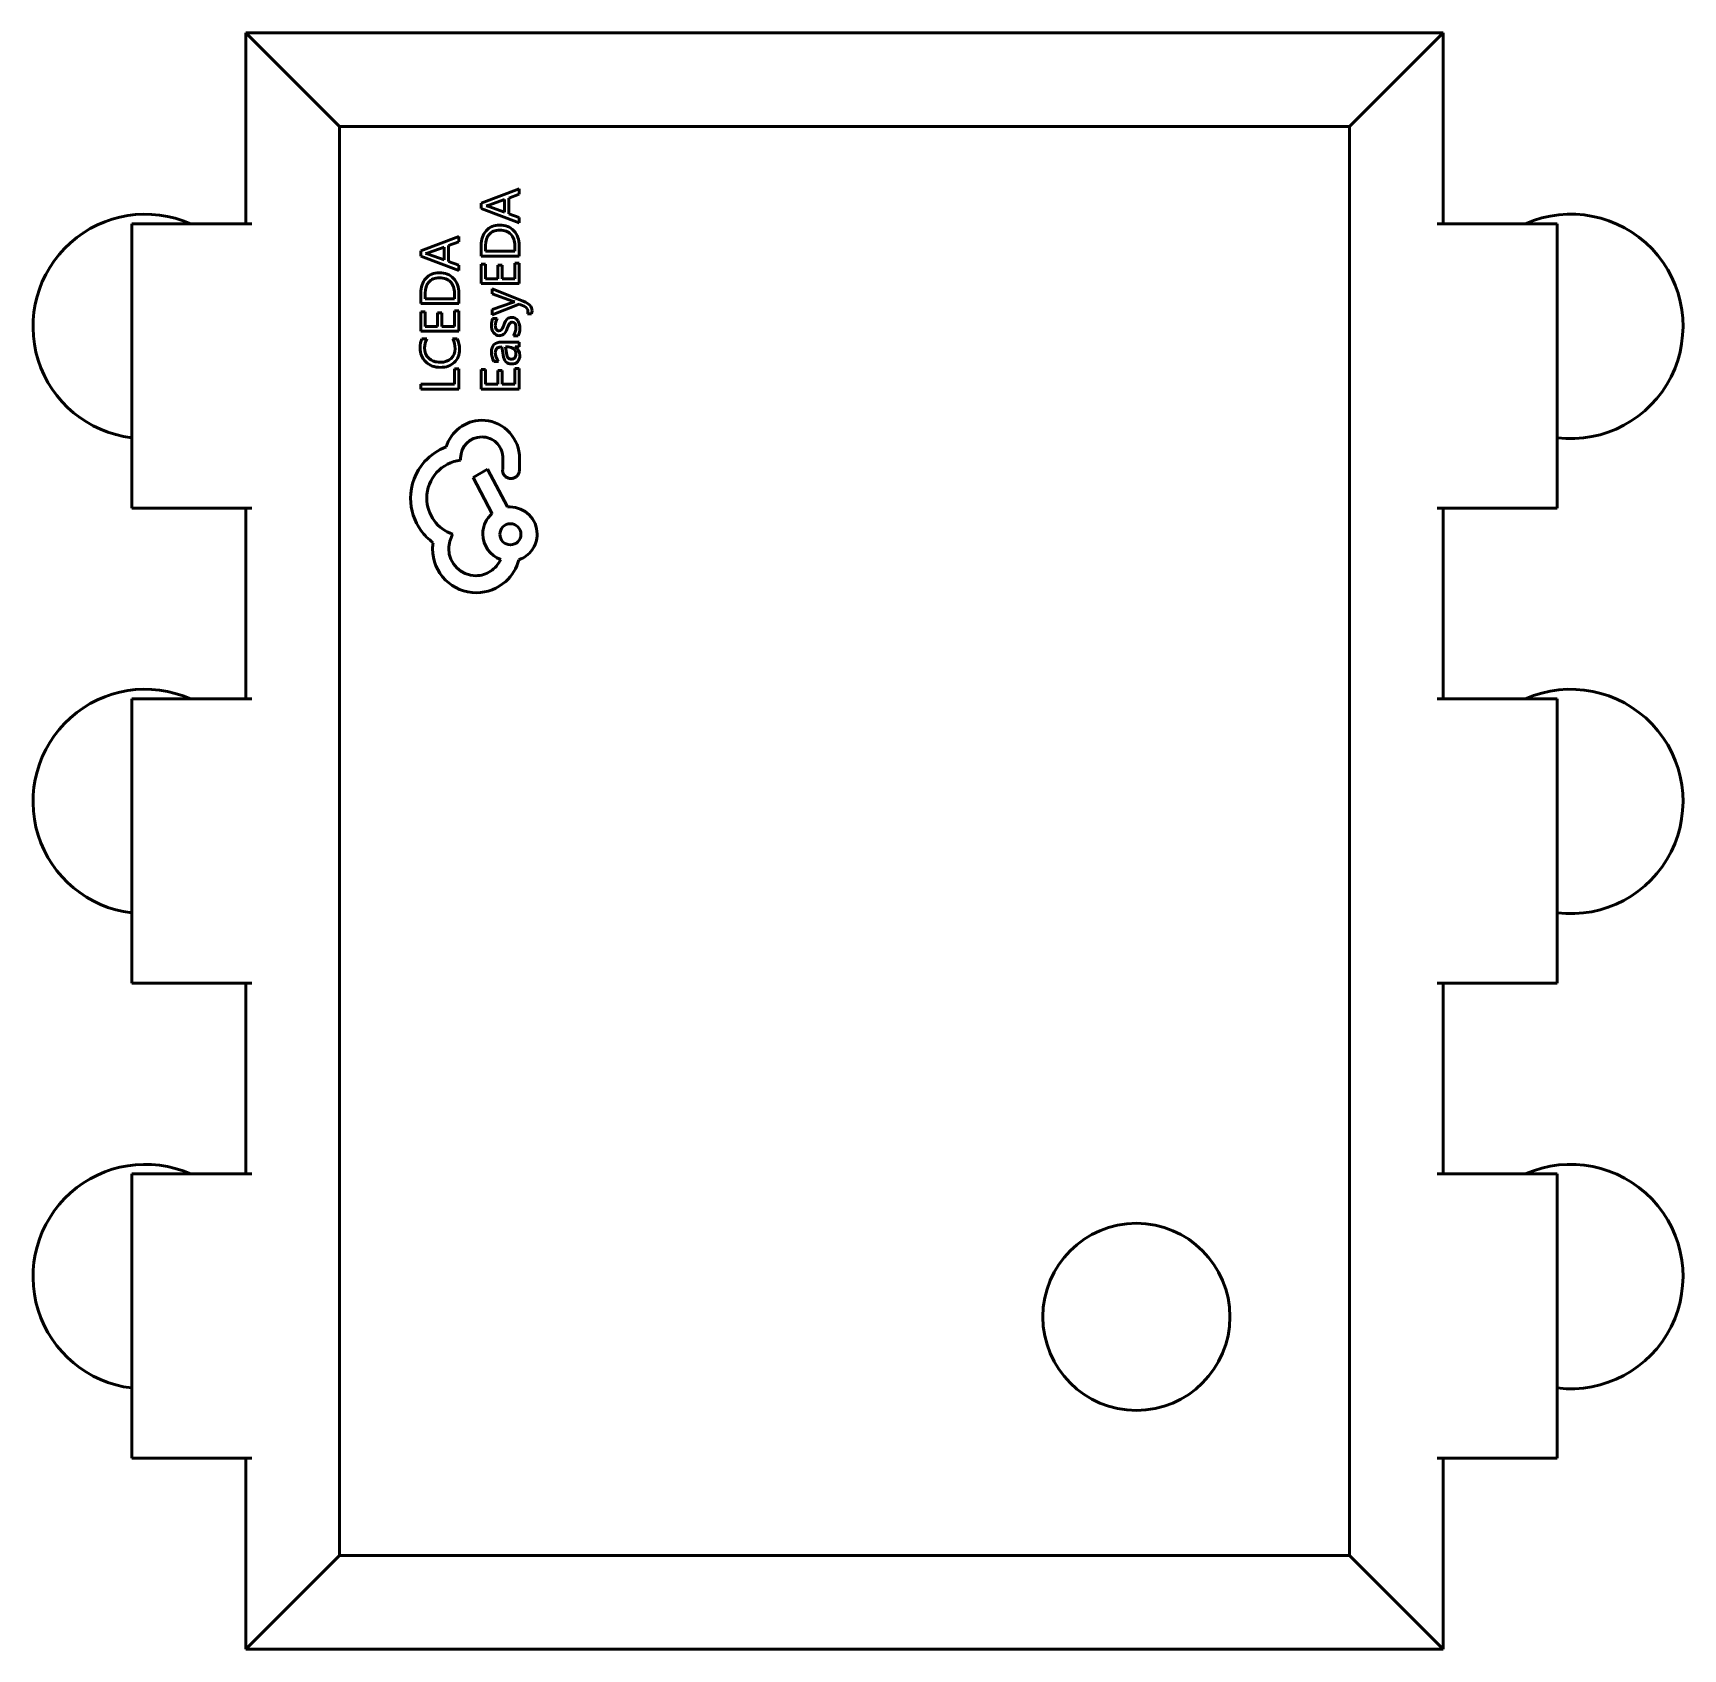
# Model space of a CAD drawing. Header units: millimetres. Extents: x -86 to 841, y -58 to 594.
# Drawn here: x 470.89 to 479.71, y 248.9 to 257.54 of the extents above; entities that cross this region are included whole.
import ezdxf

# ---------------------------------------------------------------- set-up
doc = ezdxf.new("R2010")
doc.units = ezdxf.units.MM
doc.layers.add('Visible (ISO)', color=7, linetype='Continuous', lineweight=50)

msp = doc.modelspace()

# ---------------------------------------------------------------- linework, layer by layer
at = {"layer": 'Visible (ISO)'}
for p, q in [((478.4308, 257.5353), (472.0308, 257.5353)), ((472.0308, 257.5353), (472.0308, 256.5153)), ((472.0308, 257.5353), (472.5308, 257.0353)), ((478.4308, 257.5353), (477.9308, 257.0353)), ((478.4308, 256.5153), (478.4308, 257.5353)), ((477.9308, 257.0353), (472.5308, 257.0353)), ((472.5308, 257.0353), (472.5308, 249.3953)), ((477.9308, 249.3953), (477.9308, 257.0353)), ((473.492, 256.7027), (473.2886, 256.6253)), ((473.4363, 256.653), (473.492, 256.6737)), ((473.492, 256.6737), (473.492, 256.7027)), ((473.2886, 256.6253), (473.2886, 256.5972)), ((473.2886, 256.5972), (473.492, 256.5197)), ((473.3146, 256.611), (473.3146, 256.6104)), ((473.4134, 256.6449), (473.3288, 256.6142)), ((473.3288, 256.607), (473.4134, 256.5766)), ((473.4134, 256.5766), (473.4134, 256.6449)), ((473.4363, 256.5683), (473.4363, 256.653)), ((471.9208, 256.5153), (471.4208, 256.5153)), ((471.4208, 256.5153), (471.4208, 254.9953)), ((472.0634, 256.5153), (471.9208, 256.5153)), ((473.492, 256.5488), (473.4363, 256.5683)), ((473.492, 256.5197), (473.492, 256.5488)), ((478.5408, 256.5153), (478.3981, 256.5153)), ((479.0408, 256.5153), (478.5408, 256.5153)), ((479.0408, 256.5153), (479.0408, 254.9953)), ((473.1693, 256.4481), (472.9659, 256.3706)), ((473.1137, 256.3983), (473.1693, 256.419)), ((473.1137, 256.3136), (473.1137, 256.3983)), ((473.1693, 256.419), (473.1693, 256.4481)), ((473.2886, 256.4009), (473.2886, 256.3429)), ((473.312, 256.3999), (473.312, 256.3691)), ((473.4688, 256.3691), (473.4688, 256.3987)), ((473.492, 256.3429), (473.492, 256.3988)), ((472.9659, 256.3706), (472.9659, 256.3425)), ((472.9659, 256.3425), (473.1693, 256.2651)), ((472.9919, 256.3563), (472.9919, 256.3557)), ((473.0907, 256.3902), (473.0062, 256.3595)), ((473.0062, 256.3523), (473.0907, 256.3219)), ((473.0907, 256.3219), (473.0907, 256.3902)), ((473.1693, 256.2941), (473.1137, 256.3136)), ((473.2886, 256.3429), (473.492, 256.3429)), ((473.312, 256.3691), (473.4688, 256.3691)), ((473.1693, 256.2651), (473.1693, 256.2941)), ((473.312, 256.2998), (473.2886, 256.2998)), ((473.2886, 256.2998), (473.2886, 256.1951)), ((473.312, 256.2213), (473.312, 256.2998)), ((473.3771, 256.2213), (473.312, 256.2213)), ((473.4004, 256.2941), (473.3771, 256.2941)), ((473.3771, 256.2941), (473.3771, 256.2213)), ((473.4004, 256.2213), (473.4004, 256.2941)), ((473.4688, 256.2213), (473.4004, 256.2213)), ((473.492, 256.3045), (473.4688, 256.3045)), ((473.4688, 256.3045), (473.4688, 256.2213)), ((473.492, 256.1951), (473.492, 256.3045)), ((472.9659, 256.1462), (472.9659, 256.0882)), ((472.9893, 256.1452), (472.9893, 256.1144)), ((473.1461, 256.1144), (473.1461, 256.144)), ((473.1693, 256.0882), (473.1693, 256.1441)), ((473.2886, 256.1951), (473.492, 256.1951)), ((473.3467, 256.1676), (473.3467, 256.1412)), ((473.5139, 256.1017), (473.3467, 256.1676)), ((473.3467, 256.1412), (473.4561, 256.1016)), ((472.9659, 256.0882), (473.1693, 256.0882)), ((472.9893, 256.0451), (472.9659, 256.0451)), ((472.9659, 256.0451), (472.9659, 255.9404)), ((472.9893, 256.1144), (473.1461, 256.1144)), ((472.9893, 255.9666), (472.9893, 256.0451)), ((473.1693, 256.0498), (473.1461, 256.0498)), ((473.1461, 256.0498), (473.1461, 255.9666)), ((473.1693, 255.9404), (473.1693, 256.0498)), ((473.4559, 256.0946), (473.3467, 256.0567)), ((473.3467, 256.0282), (473.4917, 256.0852)), ((473.3467, 256.0567), (473.3467, 256.0282)), ((473.4678, 256.0978), (473.4559, 256.0946)), ((473.4678, 256.0984), (473.4678, 256.0978)), ((473.4917, 256.0852), (473.5181, 256.074)), ((473.0544, 255.9666), (472.9893, 255.9666)), ((473.0777, 256.0394), (473.0544, 256.0394)), ((473.0544, 256.0394), (473.0544, 255.9666)), ((473.0777, 255.9666), (473.0777, 256.0394)), ((473.1461, 255.9666), (473.0777, 255.9666)), ((473.3746, 256.008), (473.3498, 256.008)), ((473.5356, 256.0334), (473.5583, 256.0334)), ((472.9659, 255.9404), (473.1693, 255.9404)), ((472.9983, 255.8997), (472.9708, 255.8997)), ((473.1609, 255.8997), (473.1357, 255.8997)), ((473.492, 255.8823), (473.3985, 255.8823)), ((473.4606, 255.9168), (473.4869, 255.9168)), ((473.492, 255.8568), (473.492, 255.8823)), ((473.3996, 255.8568), (473.4057, 255.8138)), ((473.4191, 255.8568), (473.4237, 255.8228)), ((473.433, 255.8568), (473.4191, 255.8568)), ((473.4695, 255.8562), (473.4695, 255.8568)), ((473.4695, 255.8568), (473.492, 255.8568)), ((473.1693, 255.7391), (473.1461, 255.7391)), ((473.1461, 255.7391), (473.1461, 255.6581)), ((473.1693, 255.6318), (473.1693, 255.7391)), ((473.312, 255.7366), (473.2886, 255.7366)), ((473.2886, 255.7366), (473.2886, 255.6318)), ((473.312, 255.6581), (473.312, 255.7366)), ((473.3569, 255.7798), (473.3816, 255.7798)), ((473.4004, 255.7308), (473.3771, 255.7308)), ((473.3771, 255.7308), (473.3771, 255.6581)), ((473.4004, 255.6581), (473.4004, 255.7308)), ((473.492, 255.7412), (473.4688, 255.7412)), ((473.4688, 255.7412), (473.4688, 255.6581)), ((473.492, 255.6318), (473.492, 255.7412)), ((473.1461, 255.6581), (472.9659, 255.6581)), ((472.9659, 255.6581), (472.9659, 255.6318)), ((472.9659, 255.6318), (473.1693, 255.6318)), ((473.2886, 255.6318), (473.492, 255.6318)), ((473.3771, 255.6581), (473.312, 255.6581)), ((473.4688, 255.6581), (473.4004, 255.6581)), ((473.1789, 255.2513), (473.1789, 255.2628)), ((473.4045, 255.2715), (473.4045, 255.2064)), ((473.4927, 255.1949), (473.4927, 255.2802)), ((473.322, 255.2036), (473.2454, 255.1587)), ((473.429, 255.0011), (473.322, 255.2036)), ((473.2454, 255.1587), (473.3466, 254.965)), ((471.4208, 254.9953), (471.9208, 254.9953)), ((471.9208, 254.9953), (472.0634, 254.9953)), ((472.0308, 254.9953), (472.0308, 253.9753)), ((473.4435, 255.0011), (473.429, 255.0011)), ((478.3981, 254.9953), (478.5408, 254.9953)), ((478.4308, 253.9753), (478.4308, 254.9953)), ((478.5408, 254.9953), (479.0408, 254.9953)), ((471.9208, 253.9753), (471.4208, 253.9753)), ((471.4208, 253.9753), (471.4208, 252.4553)), ((472.0634, 253.9753), (471.9208, 253.9753)), ((478.5408, 253.9753), (478.3981, 253.9753)), ((479.0408, 253.9753), (478.5408, 253.9753)), ((479.0408, 253.9753), (479.0408, 252.4553)), ((471.4208, 252.4553), (471.9208, 252.4553)), ((471.9208, 252.4553), (472.0634, 252.4553)), ((472.0308, 252.4553), (472.0308, 251.4353)), ((478.3981, 252.4553), (478.5408, 252.4553)), ((478.4308, 251.4353), (478.4308, 252.4553)), ((478.5408, 252.4553), (479.0408, 252.4553)), ((471.9208, 251.4353), (471.4208, 251.4353)), ((471.4208, 251.4353), (471.4208, 249.9153)), ((472.0634, 251.4353), (471.9208, 251.4353)), ((478.5408, 251.4353), (478.3981, 251.4353)), ((479.0408, 251.4353), (478.5408, 251.4353)), ((479.0408, 251.4353), (479.0408, 249.9153)), ((471.4208, 249.9153), (471.9208, 249.9153)), ((471.9208, 249.9153), (472.0634, 249.9153)), ((472.0308, 249.9153), (472.0308, 248.8953)), ((478.3981, 249.9153), (478.5408, 249.9153)), ((478.4308, 248.8953), (478.4308, 249.9153)), ((478.5408, 249.9153), (479.0408, 249.9153)), ((472.0308, 248.8953), (472.5308, 249.3953)), ((472.5308, 249.3953), (477.9308, 249.3953)), ((478.4308, 248.8953), (477.9308, 249.3953)), ((472.0308, 248.8953), (478.4308, 248.8953))]:
    msp.add_line(p, q, dxfattribs=at)
msp.add_circle((476.791, 250.6712), 0.5, dxfattribs=at)
for centre, start, end in [((471.493, 255.9666), 66.12408, 263.08651), ((479.113, 255.9666), 263.08651, 113.87563), ((471.493, 253.4266), 66.12408, 263.08655), ((479.113, 253.4266), 263.08655, 113.87563), ((471.493, 250.8866), 66.12408, 263.08659), ((479.113, 250.8866), 263.08659, 113.87563)]:
    msp.add_arc(centre, 0.6, start, end, dxfattribs=at)
for centre, major_axis, ratio, start_param, end_param in [((459.4874, 233.5907), (13.9562, 22.9034), 0.058151, 6.266862, 6.318605), ((486.5029, 246.639), (13.1749, -9.8156), 0.066126, 3.136953, 3.190818), ((476.8229, 252.3881), (-3.4855, 4.0767), 0.103718, 6.194741, 6.299185), ((468.2437, 249.8954), (5.1974, 6.5695), 0.088029, 6.271455, 6.352716), ((465.5516, 250.0532), (7.9002, 6.4012), 0.081091, 6.217575, 6.290791), ((455.7512, 245.3706), (17.7241, 11.0918), 0.069256, 6.239872, 6.296552), ((476.5003, 252.1334), (-3.4855, 4.0767), 0.103718, 6.194741, 6.299185), ((459.1648, 233.336), (13.9562, 22.9034), 0.058151, 6.266862, 6.318605), ((467.9211, 249.6407), (5.1974, 6.5695), 0.088029, 6.271455, 6.352716), ((455.4286, 245.1159), (17.7241, 11.0918), 0.069256, 6.239872, 6.296552), ((486.1803, 246.3843), (13.1749, -9.8156), 0.066126, 3.136953, 3.190818), ((465.2289, 249.7985), (7.9002, 6.4012), 0.081091, 6.217575, 6.290791), ((473.5164, 256.0935), (-0.0315, 0.0737), 0.416627, 3.605484, 3.914095), ((473.6636, 257.4042), (0.2707, 1.4577), 0.038733, 3.205675, 3.341922), ((473.4418, 255.596), (-0.0027, 0.4151), 0.172865, 0.150241, 0.427799), ((473.393, 255.6752), (0.0533, 0.3102), 0.092739, 0.158987, 0.458158), ((474.6173, 253.8388), (-1.1827, 2.1719), 0.115, 6.220642, 6.309192), ((472.6396, 254.4345), (0.8308, 1.5763), 0.138063, 6.211748, 6.35583), ((467.7903, 247.2969), (5.6747, 8.6892), 0.038112, 6.224894, 6.30807), ((472.0483, 254.7633), (1.4324, 1.2392), 0.165872, 6.140655, 6.267037), ((473.947, 254.7091), (-0.9589, 1.2136), 0.183486, 0.098091, 0.22818), ((471.2942, 254.8243), (-1.8424, -1.074), 0.20241, 3.024148, 3.145399), ((473.4423, 256.0927), (0.0655, 0.1481), 0.308323, 2.953667, 3.27707), ((473.0354, 256.5714), (-0.3697, 0.6496), 0.212187, 3.021435, 3.170188), ((473.4253, 256.7186), (0.0246, 0.7973), 0.112393, 3.231673, 3.439607), ((469.1983, 258.6064), (4.2851, -2.6957), 0.118939, 0.011679, 0.074684), ((467.3144, 259.145), (-5.826, 3.3345), 0.097346, 3.111542, 3.197252), ((483.4366, 247.5219), (-10.0667, 8.3245), 0.041306, 6.233277, 6.317329), ((473.826, 256.2941), (0.3914, 0.4977), 0.179873, 3.117946, 3.28212), ((472.5128, 255.35), (0.9578, 0.4856), 0.178116, 6.193132, 6.3503), ((472.7097, 256.3646), (0.7596, -0.5641), 0.157797, 6.268864, 6.399838), ((469.8221, 253.7979), (3.6673, 2.0388), 0.103328, 6.225803, 6.3446), ((468.6875, 259.3704), (4.7989, -3.5893), 0.081663, 6.275199, 6.344189), ((467.0353, 264.5445), (-6.0994, 8.7794), 0.091427, 3.07816, 3.155207), ((473.289, 255.2645), (0.194, 0.0589), 0.988956, 0.525582, 1.2729), ((473.2474, 255.2485), (0.2366, 0.0753), 0.895466, 6.08302, 6.754291), ((473.1504, 255.0502), (0.1145, 0.2702), 0.837988, 0.664941, 1.170004), ((473.2289, 255.0588), (0.3054, 0.0933), 0.934799, 2.161009, 2.863779), ((473.4107, 255.0905), (0.4931, 0.1033), 0.759986, 2.983563, 3.463545), ((473.2977, 254.7867), (0.261, 0.071), 0.926516, 2.894555, 3.629146), ((472.5274, 255.2225), (0.9356, -0.5673), 0.458145, 6.150337, 6.420277), ((473.2631, 254.7713), (0.2314, 0.0126), 0.986122, 3.865476, 4.657271), ((473.2702, 254.7644), (0.2002, 0.1097), 0.961885, 4.194335, 4.952705)]:
    msp.add_ellipse(centre, major_axis=major_axis, ratio=ratio, start_param=start_param, end_param=end_param, dxfattribs=at)
for points in [[(473.3288, 256.6142), (473.326, 256.6132), (473.3213, 256.6121), (473.3146, 256.611)], [(473.3146, 256.6104), (473.3207, 256.6094), (473.3255, 256.6083), (473.3288, 256.607)], [(473.3877, 256.5085), (473.3575, 256.5085), (473.3335, 256.4982), (473.3155, 256.4778)], [(473.3155, 256.4778), (473.2975, 256.4574), (473.2886, 256.4317), (473.2886, 256.4009)], [(473.0062, 256.3595), (473.0034, 256.3585), (472.9987, 256.3574), (472.9919, 256.3563)], [(472.9919, 256.3557), (472.9981, 256.3547), (473.0029, 256.3536), (473.0062, 256.3523)], [(472.9929, 256.2231), (472.9749, 256.2027), (472.9659, 256.177), (472.9659, 256.1462)], [(473.065, 256.2538), (473.0349, 256.2538), (473.0109, 256.2435), (472.9929, 256.2231)], [(473.4561, 256.1016), (473.4612, 256.1), (473.4651, 256.099), (473.4678, 256.0984)], [(473.5604, 256.0499), (473.5604, 256.0722), (473.5449, 256.0894), (473.5139, 256.1017)], [(473.5181, 256.074), (473.5318, 256.0682), (473.5385, 256.0595), (473.5385, 256.0479)], [(473.5385, 256.0479), (473.5385, 256.0432), (473.5376, 256.0384), (473.5356, 256.0334)], [(473.3498, 256.008), (473.3455, 255.9974), (473.3434, 255.9859), (473.3434, 255.9736)], [(473.3434, 255.9736), (473.3434, 255.9576), (473.3472, 255.9442), (473.3549, 255.9333)], [(473.3641, 255.9711), (473.3641, 255.9848), (473.3676, 255.9971), (473.3746, 256.008)], [(473.3695, 255.951), (473.3658, 255.9561), (473.3641, 255.9628), (473.3641, 255.9711)], [(473.4411, 255.9822), (473.4448, 255.9866), (473.4493, 255.9888), (473.4549, 255.9888)], [(473.4746, 255.9587), (473.4746, 255.9438), (473.4699, 255.9298), (473.4606, 255.9168)], [(472.9862, 255.8518), (472.9862, 255.8692), (472.9902, 255.8851), (472.9983, 255.8997)], [(473.1728, 255.8434), (473.1728, 255.8659), (473.1688, 255.8847), (473.1609, 255.8997)], [(473.3985, 255.8823), (473.3617, 255.8823), (473.3434, 255.8648), (473.3434, 255.8298)], [(473.3549, 255.9333), (473.3627, 255.9225), (473.373, 255.917), (473.3859, 255.917)], [(473.3971, 255.9488), (473.3939, 255.9451), (473.3894, 255.9432), (473.3836, 255.9432)], [(472.9625, 255.8515), (472.9625, 255.8213), (472.9725, 255.7964), (472.9925, 255.7768)], [(473.0088, 255.7963), (472.9937, 255.8106), (472.9862, 255.8291), (472.9862, 255.8518)], [(473.0699, 255.775), (473.0443, 255.775), (473.024, 255.7821), (473.0088, 255.7963)], [(473.1279, 255.7949), (473.1136, 255.7816), (473.0943, 255.775), (473.0699, 255.775)], [(473.145, 255.7735), (473.1635, 255.7909), (473.1728, 255.8142), (473.1728, 255.8434)], [(473.3434, 255.8298), (473.3434, 255.8109), (473.3479, 255.7942), (473.3569, 255.7798)], [(473.3816, 255.7798), (473.37, 255.7941), (473.3641, 255.81), (473.3641, 255.8274)], [(473.4057, 255.8138), (473.4101, 255.7817), (473.4259, 255.7656), (473.4531, 255.7656)], [(473.4237, 255.8228), (473.4253, 255.8109), (473.4282, 255.8027), (473.4326, 255.7982)], [(473.4626, 255.8459), (473.4548, 255.8532), (473.445, 255.8568), (473.433, 255.8568)], [(473.451, 255.7914), (473.458, 255.7914), (473.4636, 255.7939), (473.4679, 255.7988)], [(472.9925, 255.7768), (473.0124, 255.7572), (473.0387, 255.7474), (473.0715, 255.7474)], [(473.4531, 255.7656), (473.4661, 255.7656), (473.4764, 255.7698), (473.484, 255.7781)], [(473.2902, 255.4653), (473.2035, 255.4638), (473.1268, 255.4045), (473.1008, 255.3221)], [(473.1789, 255.2628), (473.1789, 255.325), (473.2295, 255.3756), (473.2917, 255.3756)], [(472.9981, 255.0488), (472.9981, 255.1529), (473.0777, 255.2397), (473.1789, 255.2513)], [(473.4045, 255.2064), (473.4045, 255.2036), (473.403, 255.2007), (473.403, 255.1978)], [(473.137, 254.8551), (473.056, 254.8825), (472.9981, 254.9577), (472.9981, 255.0488)], [(473.5881, 254.8565), (473.5881, 254.936), (473.523, 255.0011), (473.4435, 255.0011)], [(472.9678, 254.8739), (472.9851, 254.8493), (473.0068, 254.829), (473.0314, 254.8102)], [(473.0314, 254.8102), (473.03, 254.7987), (473.0285, 254.7886), (473.0285, 254.777)], [(473.2975, 254.8565), (473.2975, 254.7943), (473.3379, 254.7408), (473.3929, 254.7206)], [(473.2599, 254.6338), (473.1803, 254.6338), (473.1153, 254.6989), (473.1153, 254.7784)]]:
    msp.add_open_spline(points, degree=3, dxfattribs=at)
for points, knots in [([(473.2917, 255.3756), (473.3061, 255.3756), (473.3204, 255.373), (473.3467, 255.3626), (473.3586, 255.3551), (473.379, 255.3363), (473.3873, 255.3251), (473.3997, 255.2998), (473.4034, 255.2859), (473.4045, 255.2715)], [-0.01699175, -0.01699175, -0.01699175, -0.01699175, -0.01265521, -0.01265521, -0.00847509, -0.00847509, -0.00431872, -0.00431872, 0, 0, 0, 0]), ([(473.403, 255.1978), (473.403, 255.192), (473.4041, 255.1863), (473.4086, 255.1754), (473.412, 255.1704), (473.4204, 255.1619), (473.4254, 255.1586), (473.4363, 255.1541), (473.442, 255.1529), (473.4478, 255.1529)], [-0.007072605, -0.007072605, -0.007072605, -0.007072605, -0.005329969, -0.005329969, -0.003536303, -0.003536303, -0.001742637, -0.001742637, 0, 0, 0, 0]), ([(473.4478, 255.1529), (473.4535, 255.1529), (473.4592, 255.1541), (473.4696, 255.1584), (473.4743, 255.1615), (473.4825, 255.1691), (473.4859, 255.1736), (473.4908, 255.1837), (473.4923, 255.1892), (473.4927, 255.1949)], [-0.006766812, -0.006766812, -0.006766812, -0.006766812, -0.005056511, -0.005056511, -0.003378428, -0.003378428, -0.001706111, -0.001706111, 0, 0, 0, 0]), ([(473.3466, 254.965), (473.3389, 254.9584), (473.332, 254.9509), (473.3197, 254.9346), (473.3145, 254.9258), (473.3061, 254.9072), (473.3029, 254.8976), (473.2986, 254.8774), (473.2975, 254.867), (473.2975, 254.8565)], [-0.01230739, -0.01230739, -0.01230739, -0.01230739, -0.00925962, -0.00925962, -0.00618826, -0.00618826, -0.00314454, -0.00314454, 0, 0, 0, 0]), ([(473.5013, 254.8551), (473.5013, 254.8869), (473.4753, 254.9115), (473.445, 254.9115), (473.4131, 254.9115), (473.3886, 254.8854), (473.3886, 254.8551)], [0, 0, 0, 0, 1, 1, 1, 2, 2, 2, 2]), ([(473.1153, 254.7784), (473.1153, 254.7917), (473.1173, 254.805), (473.1246, 254.8308), (473.13, 254.8435), (473.137, 254.8551)], [-0.008002984, -0.008002984, -0.008002984, -0.008002984, -0.004044902, -0.004044902, 0, 0, 0, 0]), ([(473.3886, 254.8551), (473.3886, 254.8247), (473.4131, 254.7987), (473.4768, 254.7987), (473.5013, 254.8247), (473.5013, 254.8551)], [2, 2, 2, 2, 3, 3, 4, 4, 4, 4]), ([(473.4898, 254.7192), (473.5041, 254.7238), (473.5176, 254.7308), (473.5418, 254.7486), (473.5523, 254.7593), (473.5696, 254.7836), (473.5764, 254.797), (473.5857, 254.8258), (473.5881, 254.8411), (473.5881, 254.8565)], [-0.01812432, -0.01812432, -0.01812432, -0.01812432, -0.01358729, -0.01358729, -0.00910591, -0.00910591, -0.00463177, -0.00463177, 0, 0, 0, 0]), ([(473.3929, 254.7206), (473.387, 254.7077), (473.3793, 254.6958), (473.361, 254.6744), (473.3503, 254.665), (473.3271, 254.6498), (473.3147, 254.644), (473.288, 254.6359), (473.274, 254.6338), (473.2599, 254.6338)], [-0.01682851, -0.01682851, -0.01682851, -0.01682851, -0.01258407, -0.01258407, -0.00835385, -0.00835385, -0.00424984, -0.00424984, 0, 0, 0, 0])]:
    msp.add_open_spline(points, degree=3, knots=knots, dxfattribs=at)

doc.saveas('drawing.dxf')
